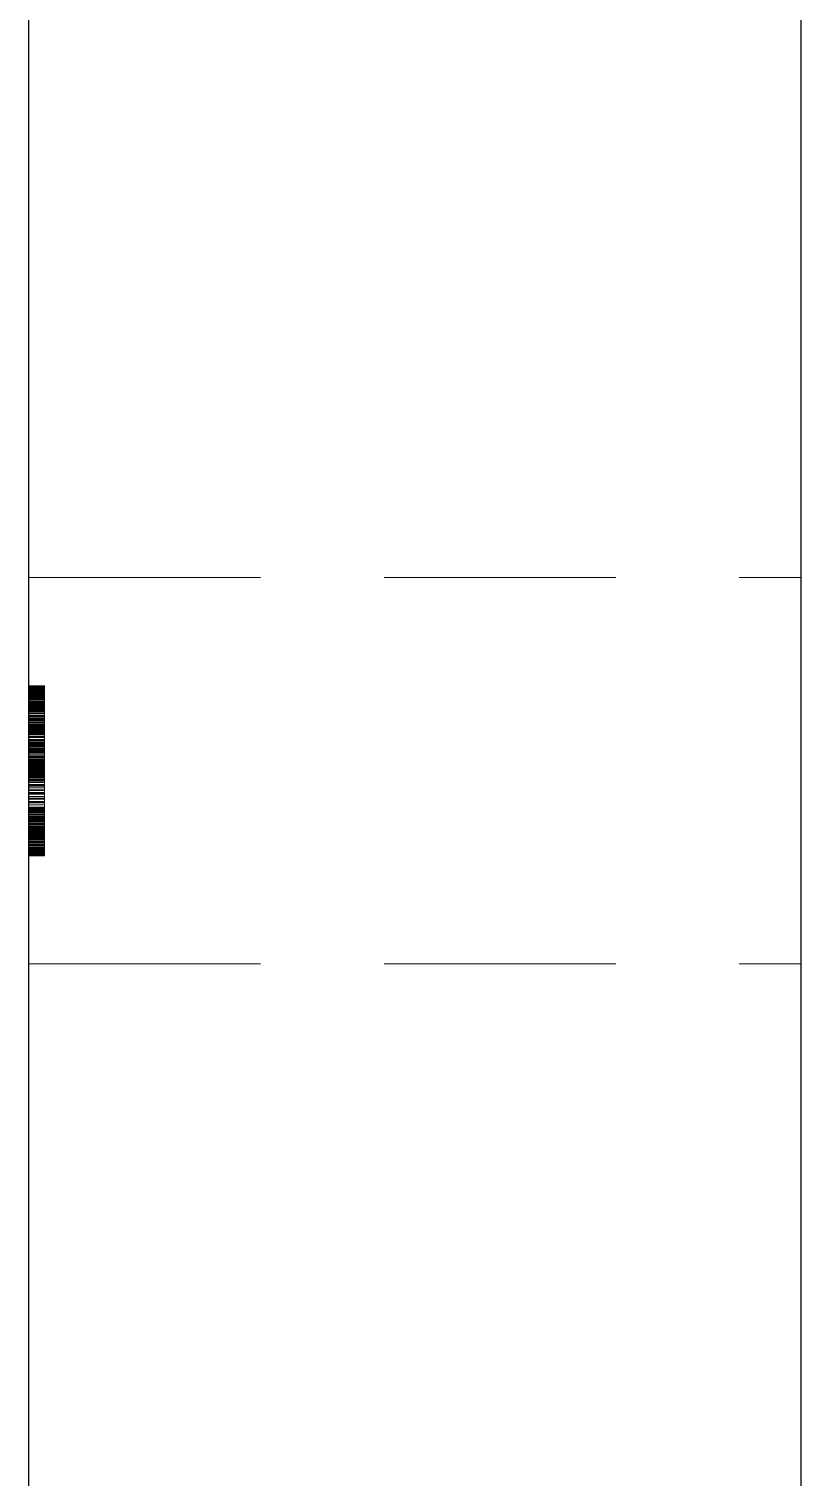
# Paper-space layout '01_三视图' of a CAD drawing. Header units: millimetres. Extents: x 8 to 451, y 8 to 289.
# Drawn here: x 53.92 to 58.93, y 185.14 to 194.51 of the extents above; entities that cross this region are included whole.
import ezdxf

# ---------------------------------------------------------------- set-up
doc = ezdxf.new("R2010")
doc.units = ezdxf.units.MM
doc.linetypes.add('WP_HIDDEN', pattern=[2.3, 1.5, -0.8])
doc.layers.add('HIDDEN', color=7, linetype='WP_HIDDEN', lineweight=13)
doc.layers.add('VISIBLE', color=7, linetype='CONTINUOUS', lineweight=25)

psp = doc.layouts.new('01_三视图')

# ---------------------------------------------------------------- linework, layer by layer
at = {"layer": 'HIDDEN'}
for points in [[(53.925, 188.4627), (53.925, 188.494), (53.925, 188.5865), (53.925, 188.7354), (53.925, 188.9333), (53.925, 189.1703), (53.925, 189.4345), (53.925, 189.7127), (53.925, 189.9908), (53.925, 190.255), (53.925, 190.4921), (53.925, 190.69), (53.925, 190.8389), (53.925, 190.9313), (53.925, 190.9627)], [(53.925, 190.9627), (58.925, 190.9627)], [(58.925, 188.4627), (58.925, 188.494), (58.925, 188.5865), (58.925, 188.7354), (58.925, 188.9333), (58.925, 189.1703), (58.925, 189.4345), (58.925, 189.7127), (58.925, 189.9908), (58.925, 190.255), (58.925, 190.4921), (58.925, 190.69), (58.925, 190.8389), (58.925, 190.9313), (58.925, 190.9627)], [(53.925, 190.2627), (53.925, 190.2624)], [(53.925, 190.2624), (53.925, 190.2627)], [(53.925, 189.1811), (53.925, 190.2627)], [(53.925, 190.2627), (53.925, 190.2452)], [(53.925, 190.2627), (54.025, 190.2627)], [(53.925, 190.2624), (53.925, 190.2614)], [(53.925, 190.2613), (53.925, 190.2624)], [(53.925, 190.2624), (54.025, 190.2624)], [(53.925, 190.2624), (54.025, 190.2624)], [(53.925, 190.2614), (53.925, 190.2599)], [(53.925, 190.2614), (54.025, 190.2614)], [(53.925, 190.2597), (53.925, 190.2613)], [(53.925, 190.2613), (54.025, 190.2613)], [(53.925, 190.2599), (53.925, 190.2577)], [(53.925, 190.2599), (54.025, 190.2599)], [(53.925, 190.2573), (53.925, 190.2597)], [(53.925, 190.2597), (54.025, 190.2597)], [(53.925, 190.2583), (53.925, 189.1811)], [(53.925, 189.4125), (53.925, 190.2583)], [(53.925, 190.2583), (54.025, 190.2583)], [(53.925, 190.2577), (53.925, 190.2549)], [(53.925, 190.2577), (54.025, 190.2577)], [(53.925, 190.2543), (53.925, 190.2573)], [(53.925, 190.2573), (54.025, 190.2573)], [(53.925, 190.2549), (53.925, 190.2515)], [(53.925, 190.2549), (54.025, 190.2549)], [(53.925, 190.2506), (53.925, 190.2543)], [(53.925, 190.2543), (54.025, 190.2543)], [(53.925, 190.2515), (53.925, 190.2474)], [(53.925, 190.2515), (54.025, 190.2515)], [(53.925, 190.2462), (53.925, 190.2506)], [(53.925, 190.2506), (54.025, 190.2506)], [(53.925, 190.2474), (53.925, 190.2428)], [(53.925, 190.2474), (54.025, 190.2474)], [(53.925, 190.2412), (53.925, 190.2462)], [(53.925, 190.2462), (54.025, 190.2462)], [(53.925, 190.2452), (53.925, 190.2275)], [(53.925, 190.2452), (54.025, 190.2452)], [(53.925, 190.2436), (53.925, 189.6903)], [(53.925, 190.1172), (53.925, 190.2436)], [(53.925, 190.2436), (54.025, 190.2436)], [(53.925, 190.2428), (53.925, 190.2375)], [(53.925, 190.2428), (54.025, 190.2428)], [(53.925, 190.2355), (53.925, 190.2412)], [(53.925, 190.2412), (54.025, 190.2412)], [(53.925, 190.2375), (53.925, 190.2315)], [(53.925, 190.2375), (54.025, 190.2375)], [(53.925, 190.2291), (53.925, 190.2355)], [(53.925, 190.2355), (54.025, 190.2355)], [(53.925, 190.2315), (53.925, 190.225)], [(53.925, 190.2315), (54.025, 190.2315)], [(53.925, 190.2221), (53.925, 190.2291)], [(53.925, 190.2291), (54.025, 190.2291)], [(53.925, 190.2275), (53.925, 190.2097)], [(53.925, 190.2275), (54.025, 190.2275)], [(53.925, 190.225), (53.925, 190.2178)], [(53.925, 190.225), (54.025, 190.225)], [(53.925, 190.2143), (53.925, 190.2221)], [(53.925, 190.2221), (54.025, 190.2221)], [(53.925, 190.2178), (53.925, 190.2101)], [(53.925, 190.2178), (54.025, 190.2178)], [(54.025, 190.2624), (54.025, 190.2627)], [(54.025, 190.2627), (54.025, 190.2624)], [(54.025, 189.1811), (54.025, 190.2627)], [(54.025, 190.2627), (54.025, 190.2452)], [(54.025, 190.2613), (54.025, 190.2624)], [(54.025, 190.2624), (54.025, 190.2614)], [(54.025, 190.2614), (54.025, 190.2599)], [(54.025, 190.2597), (54.025, 190.2613)], [(54.025, 190.2599), (54.025, 190.2577)], [(54.025, 190.2573), (54.025, 190.2597)], [(54.025, 190.2583), (54.025, 189.1811)], [(54.025, 189.4125), (54.025, 190.2583)], [(54.025, 190.2577), (54.025, 190.2549)], [(54.025, 190.2543), (54.025, 190.2573)], [(54.025, 190.2549), (54.025, 190.2515)], [(54.025, 190.2506), (54.025, 190.2543)], [(54.025, 190.2515), (54.025, 190.2474)], [(54.025, 190.2462), (54.025, 190.2506)], [(54.025, 190.2474), (54.025, 190.2428)], [(54.025, 190.2412), (54.025, 190.2462)], [(54.025, 190.2452), (54.025, 190.2275)], [(54.025, 190.2436), (54.025, 189.6903)], [(54.025, 190.1172), (54.025, 190.2436)], [(54.025, 190.2428), (54.025, 190.2375)], [(54.025, 190.2355), (54.025, 190.2412)], [(54.025, 190.2375), (54.025, 190.2315)], [(54.025, 190.2291), (54.025, 190.2355)], [(54.025, 190.2315), (54.025, 190.225)], [(54.025, 190.2221), (54.025, 190.2291)], [(54.025, 190.2275), (54.025, 190.2097)], [(54.025, 190.225), (54.025, 190.2178)], [(54.025, 190.2143), (54.025, 190.2221)], [(54.025, 190.2178), (54.025, 190.2101)], [(53.925, 190.2059), (53.925, 190.2143)], [(53.925, 190.2143), (54.025, 190.2143)], [(53.925, 190.2101), (53.925, 190.2016)], [(53.925, 190.2101), (54.025, 190.2101)], [(53.925, 190.2097), (53.925, 190.1918)], [(53.925, 190.2097), (54.025, 190.2097)], [(53.925, 190.1969), (53.925, 190.2059)], [(53.925, 190.2059), (54.025, 190.2059)], [(53.925, 190.2016), (53.925, 190.1926)], [(53.925, 190.2016), (54.025, 190.2016)], [(53.925, 190.1871), (53.925, 190.1969)], [(53.925, 190.1969), (54.025, 190.1969)], [(53.925, 190.1926), (53.925, 190.183)], [(53.925, 190.1926), (54.025, 190.1926)], [(53.925, 190.1918), (53.925, 190.1737)], [(53.925, 190.1918), (54.025, 190.1918)], [(53.925, 190.1767), (53.925, 190.1871)], [(53.925, 190.1871), (54.025, 190.1871)], [(53.925, 190.183), (53.925, 190.1727)], [(53.925, 190.183), (54.025, 190.183)], [(53.925, 190.1658), (53.925, 190.1767)], [(53.925, 190.1767), (54.025, 190.1767)], [(53.925, 190.1737), (53.925, 190.1555)], [(53.925, 190.1737), (54.025, 190.1737)], [(53.925, 190.1727), (53.925, 190.1619)], [(53.925, 190.1727), (54.025, 190.1727)], [(53.925, 190.1546), (53.925, 190.1658)], [(53.925, 190.1658), (54.025, 190.1658)], [(53.925, 190.1619), (53.925, 190.1505)], [(53.925, 190.1619), (54.025, 190.1619)], [(53.925, 190.1555), (53.925, 190.1372)], [(53.925, 190.1555), (54.025, 190.1555)], [(53.925, 190.143), (53.925, 190.1546)], [(53.925, 190.1546), (54.025, 190.1546)], [(53.925, 190.1532), (53.925, 190.1524)], [(53.925, 190.1523), (53.925, 190.1532)], [(53.925, 190.1532), (54.025, 190.1532)], [(53.925, 190.1524), (53.925, 190.1498)], [(53.925, 190.1524), (54.025, 190.1524)], [(53.925, 190.1496), (53.925, 190.1523)], [(53.925, 190.1523), (54.025, 190.1523)], [(53.925, 190.1505), (53.925, 190.1386)], [(53.925, 190.1505), (54.025, 190.1505)], [(53.925, 190.1498), (53.925, 190.1456)], [(53.925, 190.1498), (54.025, 190.1498)], [(53.925, 190.1451), (53.925, 190.1496)], [(53.925, 190.1496), (54.025, 190.1496)], [(53.925, 190.1456), (53.925, 190.1397)], [(53.925, 190.1456), (54.025, 190.1456)], [(53.925, 190.1389), (53.925, 190.1451)], [(53.925, 190.1451), (54.025, 190.1451)], [(53.925, 190.1312), (53.925, 190.143)], [(53.925, 190.143), (54.025, 190.143)], [(53.925, 190.1397), (53.925, 190.1321)], [(53.925, 190.1397), (54.025, 190.1397)], [(53.925, 190.1308), (53.925, 190.1389)], [(53.925, 190.1389), (54.025, 190.1389)], [(53.925, 190.1386), (53.925, 190.1261)], [(53.925, 190.1386), (54.025, 190.1386)], [(53.925, 190.1372), (53.925, 190.1187)], [(53.925, 190.1372), (54.025, 190.1372)], [(53.925, 190.1321), (53.925, 190.1228)], [(53.925, 190.1321), (54.025, 190.1321)], [(53.925, 190.119), (53.925, 190.1312)], [(53.925, 190.1312), (54.025, 190.1312)], [(53.925, 190.121), (53.925, 190.1308)], [(53.925, 190.1308), (54.025, 190.1308)], [(53.925, 190.1261), (53.925, 190.113)], [(53.925, 190.1261), (54.025, 190.1261)], [(53.925, 190.1228), (53.925, 190.1119)], [(53.925, 190.1228), (54.025, 190.1228)], [(54.025, 190.2059), (54.025, 190.2143)], [(54.025, 190.2101), (54.025, 190.2016)], [(54.025, 190.2097), (54.025, 190.1918)], [(54.025, 190.1969), (54.025, 190.2059)], [(54.025, 190.2016), (54.025, 190.1926)], [(54.025, 190.1871), (54.025, 190.1969)], [(54.025, 190.1926), (54.025, 190.183)], [(54.025, 190.1918), (54.025, 190.1737)], [(54.025, 190.1767), (54.025, 190.1871)], [(54.025, 190.183), (54.025, 190.1727)], [(54.025, 190.1658), (54.025, 190.1767)], [(54.025, 190.1737), (54.025, 190.1555)], [(54.025, 190.1727), (54.025, 190.1619)], [(54.025, 190.1546), (54.025, 190.1658)], [(54.025, 190.1619), (54.025, 190.1505)], [(54.025, 190.1555), (54.025, 190.1372)], [(54.025, 190.143), (54.025, 190.1546)], [(54.025, 190.1532), (54.025, 190.1524)], [(54.025, 190.1523), (54.025, 190.1532)], [(54.025, 190.1524), (54.025, 190.1498)], [(54.025, 190.1496), (54.025, 190.1523)], [(54.025, 190.1505), (54.025, 190.1386)], [(54.025, 190.1498), (54.025, 190.1456)], [(54.025, 190.1451), (54.025, 190.1496)], [(54.025, 190.1456), (54.025, 190.1397)], [(54.025, 190.1389), (54.025, 190.1451)], [(54.025, 190.1312), (54.025, 190.143)], [(54.025, 190.1397), (54.025, 190.1321)], [(54.025, 190.1308), (54.025, 190.1389)], [(54.025, 190.1386), (54.025, 190.1261)], [(54.025, 190.1372), (54.025, 190.1187)], [(54.025, 190.1321), (54.025, 190.1228)], [(54.025, 190.119), (54.025, 190.1312)], [(54.025, 190.121), (54.025, 190.1308)], [(54.025, 190.1261), (54.025, 190.113)], [(54.025, 190.1228), (54.025, 190.1119)], [(53.925, 190.1093), (53.925, 190.121)], [(53.925, 190.121), (54.025, 190.121)], [(53.925, 190.1065), (53.925, 190.119)], [(53.925, 190.119), (54.025, 190.119)], [(53.925, 190.1187), (53.925, 190.1005)], [(53.925, 190.1187), (54.025, 190.1187)], [(53.925, 189.8277), (53.925, 190.1172)], [(53.925, 190.1172), (54.025, 190.1172)], [(53.925, 190.113), (53.925, 190.0993)], [(53.925, 190.113), (54.025, 190.113)], [(53.925, 190.1119), (53.925, 190.0992)], [(53.925, 190.1119), (54.025, 190.1119)], [(53.925, 190.0959), (53.925, 190.1093)], [(53.925, 190.1093), (54.025, 190.1093)], [(53.925, 190.0936), (53.925, 190.1065)], [(53.925, 190.1065), (54.025, 190.1065)], [(53.925, 190.1005), (53.925, 190.0829)], [(53.925, 190.1005), (54.025, 190.1005)], [(53.925, 190.0993), (53.925, 190.0851)], [(53.925, 190.0993), (54.025, 190.0993)], [(53.925, 190.0992), (53.925, 190.0853)], [(53.925, 190.0992), (54.025, 190.0992)], [(53.925, 190.0809), (53.925, 190.0959)], [(53.925, 190.0959), (54.025, 190.0959)], [(53.925, 190.0805), (53.925, 190.0936)], [(53.925, 190.0936), (54.025, 190.0936)], [(53.925, 190.0853), (53.925, 190.0707)], [(53.925, 190.0853), (54.025, 190.0853)], [(53.925, 190.0851), (53.925, 190.0704)], [(53.925, 190.0851), (54.025, 190.0851)], [(53.925, 190.0829), (53.925, 190.0661)], [(53.925, 190.0829), (54.025, 190.0829)], [(53.925, 190.0645), (53.925, 190.0809)], [(53.925, 190.0809), (54.025, 190.0809)], [(53.925, 190.067), (53.925, 190.0805)], [(53.925, 190.0805), (54.025, 190.0805)], [(53.925, 190.0707), (53.925, 190.0552)], [(53.925, 190.0707), (54.025, 190.0707)], [(53.925, 190.0704), (53.925, 190.055)], [(53.925, 190.0704), (54.025, 190.0704)], [(53.925, 190.0532), (53.925, 190.067)], [(53.925, 190.067), (54.025, 190.067)], [(53.925, 190.0661), (53.925, 190.05)], [(53.925, 190.0661), (54.025, 190.0661)], [(53.925, 190.0467), (53.925, 190.0645)], [(53.925, 190.0645), (54.025, 190.0645)], [(53.925, 190.0552), (53.925, 190.039)], [(53.925, 190.0552), (54.025, 190.0552)], [(53.925, 190.055), (53.925, 190.0391)], [(53.925, 190.055), (54.025, 190.055)], [(53.925, 190.0391), (53.925, 190.0532)], [(53.925, 190.0532), (54.025, 190.0532)], [(53.925, 190.05), (53.925, 190.0345)], [(53.925, 190.05), (54.025, 190.05)], [(53.925, 190.0276), (53.925, 190.0467)], [(53.925, 190.0467), (54.025, 190.0467)], [(53.925, 190.0391), (53.925, 190.0227)], [(53.925, 190.0246), (53.925, 190.0391)], [(53.925, 190.0391), (54.025, 190.0391)], [(53.925, 190.0391), (54.025, 190.0391)], [(53.925, 190.039), (53.925, 190.0221)], [(53.925, 190.039), (54.025, 190.039)], [(53.925, 190.0345), (53.925, 190.0197)], [(53.925, 190.0345), (54.025, 190.0345)], [(53.925, 190.007), (53.925, 190.0276)], [(53.925, 190.0276), (53.925, 189.1811)], [(53.925, 190.0276), (54.025, 190.0276)], [(54.025, 190.1093), (54.025, 190.121)], [(54.025, 190.1065), (54.025, 190.119)], [(54.025, 190.1187), (54.025, 190.1005)], [(54.025, 189.8277), (54.025, 190.1172)], [(54.025, 190.113), (54.025, 190.0993)], [(54.025, 190.1119), (54.025, 190.0992)], [(54.025, 190.0959), (54.025, 190.1093)], [(54.025, 190.0936), (54.025, 190.1065)], [(54.025, 190.1005), (54.025, 190.0829)], [(54.025, 190.0993), (54.025, 190.0851)], [(54.025, 190.0992), (54.025, 190.0853)], [(54.025, 190.0809), (54.025, 190.0959)], [(54.025, 190.0805), (54.025, 190.0936)], [(54.025, 190.0853), (54.025, 190.0707)], [(54.025, 190.0851), (54.025, 190.0704)], [(54.025, 190.0829), (54.025, 190.0661)], [(54.025, 190.0645), (54.025, 190.0809)], [(54.025, 190.067), (54.025, 190.0805)], [(54.025, 190.0707), (54.025, 190.0552)], [(54.025, 190.0704), (54.025, 190.055)], [(54.025, 190.0532), (54.025, 190.067)], [(54.025, 190.0661), (54.025, 190.05)], [(54.025, 190.0467), (54.025, 190.0645)], [(54.025, 190.0552), (54.025, 190.039)], [(54.025, 190.055), (54.025, 190.0391)], [(54.025, 190.0391), (54.025, 190.0532)], [(54.025, 190.05), (54.025, 190.0345)], [(54.025, 190.0276), (54.025, 190.0467)], [(54.025, 190.0246), (54.025, 190.0391)], [(54.025, 190.0391), (54.025, 190.0227)], [(54.025, 190.039), (54.025, 190.0221)], [(54.025, 190.0345), (54.025, 190.0197)], [(54.025, 190.007), (54.025, 190.0276)], [(54.025, 189.1811), (54.025, 190.0276)], [(53.925, 190.0098), (53.925, 190.0246)], [(53.925, 190.0246), (54.025, 190.0246)], [(53.925, 190.0239), (53.925, 189.1811)], [(53.925, 190.0125), (53.925, 190.0239)], [(53.925, 190.0239), (54.025, 190.0239)], [(53.925, 190.0227), (53.925, 190.0056)], [(53.925, 190.0227), (54.025, 190.0227)], [(53.925, 190.0221), (53.925, 190.0043)], [(53.925, 190.0221), (54.025, 190.0221)], [(53.925, 190.0197), (53.925, 190.0057)], [(53.925, 190.0197), (54.025, 190.0197)], [(53.925, 190.0011), (53.925, 190.0125)], [(53.925, 190.0125), (54.025, 190.0125)], [(53.925, 189.9948), (53.925, 190.0098)], [(53.925, 190.0098), (54.025, 190.0098)], [(53.925, 189.9851), (53.925, 190.007)], [(53.925, 190.007), (54.025, 190.007)], [(53.925, 190.0057), (53.925, 189.9923)], [(53.925, 190.0057), (54.025, 190.0057)], [(53.925, 190.0056), (53.925, 189.988)], [(53.925, 190.0056), (54.025, 190.0056)], [(53.925, 190.0043), (53.925, 189.9858)], [(53.925, 190.0043), (54.025, 190.0043)], [(53.925, 189.9783), (53.925, 190.0011)], [(53.925, 190.0011), (54.025, 190.0011)], [(53.925, 189.9794), (53.925, 189.9948)], [(53.925, 189.9948), (54.025, 189.9948)], [(53.925, 189.9923), (53.925, 189.8644)], [(53.925, 189.9923), (54.025, 189.9923)], [(53.925, 189.988), (53.925, 189.9699)], [(53.925, 189.988), (54.025, 189.988)], [(53.925, 189.9858), (53.925, 189.9666)], [(53.925, 189.9858), (54.025, 189.9858)], [(53.925, 189.9618), (53.925, 189.9851)], [(53.925, 189.9851), (54.025, 189.9851)], [(53.925, 189.9636), (53.925, 189.9794)], [(53.925, 189.9794), (54.025, 189.9794)], [(53.925, 189.9555), (53.925, 189.9783)], [(53.925, 189.9783), (54.025, 189.9783)], [(53.925, 189.9699), (53.925, 189.9511)], [(53.925, 189.9699), (54.025, 189.9699)], [(53.925, 189.9666), (53.925, 189.9477)], [(53.925, 189.9666), (54.025, 189.9666)], [(53.925, 189.9475), (53.925, 189.9636)], [(53.925, 189.9636), (54.025, 189.9636)], [(53.925, 189.9372), (53.925, 189.9618)], [(53.925, 189.9618), (54.025, 189.9618)], [(53.925, 189.9328), (53.925, 189.9555)], [(53.925, 189.9555), (54.025, 189.9555)], [(53.925, 189.9511), (53.925, 189.9372)], [(53.925, 189.9511), (54.025, 189.9511)], [(53.925, 189.9477), (53.925, 189.9285)], [(53.925, 189.9477), (54.025, 189.9477)], [(53.925, 189.9314), (53.925, 189.9475)], [(53.925, 189.9475), (54.025, 189.9475)], [(53.925, 189.9372), (54.025, 189.9372)], [(54.025, 190.0098), (54.025, 190.0246)], [(54.025, 190.0239), (54.025, 189.1811)], [(54.025, 190.0125), (54.025, 190.0239)], [(54.025, 190.0227), (54.025, 190.0056)], [(54.025, 190.0221), (54.025, 190.0043)], [(54.025, 190.0197), (54.025, 190.0057)], [(54.025, 190.0011), (54.025, 190.0125)], [(54.025, 189.9948), (54.025, 190.0098)], [(54.025, 189.9851), (54.025, 190.007)], [(54.025, 190.0057), (54.025, 189.9923)], [(54.025, 190.0056), (54.025, 189.988)], [(54.025, 190.0043), (54.025, 189.9858)], [(54.025, 189.9783), (54.025, 190.0011)], [(54.025, 189.9794), (54.025, 189.9948)], [(54.025, 189.9923), (54.025, 189.8644)], [(54.025, 189.988), (54.025, 189.9699)], [(54.025, 189.9858), (54.025, 189.9666)], [(54.025, 189.9618), (54.025, 189.9851)], [(54.025, 189.9636), (54.025, 189.9794)], [(54.025, 189.9555), (54.025, 189.9783)], [(54.025, 189.9699), (54.025, 189.9511)], [(54.025, 189.9666), (54.025, 189.9477)], [(54.025, 189.9475), (54.025, 189.9636)], [(54.025, 189.9372), (54.025, 189.9618)], [(54.025, 189.9328), (54.025, 189.9555)], [(54.025, 189.9511), (54.025, 189.9372)], [(54.025, 189.9477), (54.025, 189.9285)], [(54.025, 189.9314), (54.025, 189.9475)], [(53.925, 189.9114), (53.925, 189.9328)], [(53.925, 189.9328), (54.025, 189.9328)], [(53.925, 189.9154), (53.925, 189.9314)], [(53.925, 189.9314), (54.025, 189.9314)], [(53.925, 189.9285), (53.925, 189.9091)], [(53.925, 189.9285), (54.025, 189.9285)], [(53.925, 189.8995), (53.925, 189.9154)], [(53.925, 189.9154), (54.025, 189.9154)], [(53.925, 189.8929), (53.925, 189.9114)], [(53.925, 189.9114), (54.025, 189.9114)], [(53.925, 189.9091), (53.925, 189.8893)], [(53.925, 189.9091), (54.025, 189.9091)], [(53.925, 189.8837), (53.925, 189.8995)], [(53.925, 189.8995), (54.025, 189.8995)], [(53.925, 189.8953), (53.925, 189.8942)], [(53.925, 189.8949), (53.925, 189.8953)], [(53.925, 189.8953), (54.025, 189.8953)], [(53.925, 189.8938), (53.925, 189.8949)], [(53.925, 189.8949), (54.025, 189.8949)], [(53.925, 189.8942), (53.925, 189.8911)], [(53.925, 189.8942), (54.025, 189.8942)], [(53.925, 189.8919), (53.925, 189.8938)], [(53.925, 189.8938), (54.025, 189.8938)], [(53.925, 189.8772), (53.925, 189.8929)], [(53.925, 189.8929), (54.025, 189.8929)], [(53.925, 189.8892), (53.925, 189.8919)], [(53.925, 189.8919), (54.025, 189.8919)], [(53.925, 189.8911), (53.925, 189.8858)], [(53.925, 189.8911), (54.025, 189.8911)], [(53.925, 189.8893), (53.925, 189.8693)], [(53.925, 189.8893), (54.025, 189.8893)], [(53.925, 189.8857), (53.925, 189.8892)], [(53.925, 189.8892), (54.025, 189.8892)], [(53.925, 189.8858), (53.925, 189.8784)], [(53.925, 189.8858), (54.025, 189.8858)], [(53.925, 189.8815), (53.925, 189.8857)], [(53.925, 189.8857), (54.025, 189.8857)], [(53.925, 189.8679), (53.925, 189.8837)], [(53.925, 189.8837), (54.025, 189.8837)], [(53.925, 189.8766), (53.925, 189.8815)], [(53.925, 189.8815), (54.025, 189.8815)], [(53.925, 189.8784), (53.925, 189.8689)], [(53.925, 189.8784), (54.025, 189.8784)], [(53.925, 189.8644), (53.925, 189.8772)], [(53.925, 189.8772), (54.025, 189.8772)], [(53.925, 189.8709), (53.925, 189.8766)], [(53.925, 189.8766), (54.025, 189.8766)], [(53.925, 189.8644), (53.925, 189.8709)], [(53.925, 189.8709), (54.025, 189.8709)], [(53.925, 189.8693), (53.925, 189.849)], [(53.925, 189.8693), (54.025, 189.8693)], [(53.925, 189.8689), (53.925, 189.8573)], [(53.925, 189.8689), (54.025, 189.8689)], [(53.925, 189.8522), (53.925, 189.8679)], [(53.925, 189.8679), (54.025, 189.8679)], [(53.925, 189.8571), (53.925, 189.8644)], [(53.925, 189.8644), (54.025, 189.8644)], [(53.925, 189.8644), (54.025, 189.8644)], [(53.925, 189.8573), (53.925, 189.8435)], [(53.925, 189.8573), (54.025, 189.8573)], [(53.925, 189.8491), (53.925, 189.8571)], [(53.925, 189.8571), (54.025, 189.8571)], [(53.925, 189.8365), (53.925, 189.8522)], [(53.925, 189.8522), (54.025, 189.8522)], [(53.925, 189.8403), (53.925, 189.8491)], [(53.925, 189.8491), (54.025, 189.8491)], [(53.925, 189.849), (53.925, 189.8284)], [(53.925, 189.849), (54.025, 189.849)], [(53.925, 189.8435), (53.925, 189.8277)], [(53.925, 189.8435), (54.025, 189.8435)], [(53.925, 189.8308), (53.925, 189.8403)], [(53.925, 189.8403), (54.025, 189.8403)], [(54.025, 189.9114), (54.025, 189.9328)], [(54.025, 189.9154), (54.025, 189.9314)], [(54.025, 189.9285), (54.025, 189.9091)], [(54.025, 189.8995), (54.025, 189.9154)], [(54.025, 189.8929), (54.025, 189.9114)], [(54.025, 189.9091), (54.025, 189.8893)], [(54.025, 189.8837), (54.025, 189.8995)], [(54.025, 189.8953), (54.025, 189.8942)], [(54.025, 189.8949), (54.025, 189.8953)], [(54.025, 189.8938), (54.025, 189.8949)], [(54.025, 189.8942), (54.025, 189.8911)], [(54.025, 189.8919), (54.025, 189.8938)], [(54.025, 189.8772), (54.025, 189.8929)], [(54.025, 189.8892), (54.025, 189.8919)], [(54.025, 189.8911), (54.025, 189.8858)], [(54.025, 189.8893), (54.025, 189.8693)], [(54.025, 189.8857), (54.025, 189.8892)], [(54.025, 189.8858), (54.025, 189.8784)], [(54.025, 189.8815), (54.025, 189.8857)], [(54.025, 189.8679), (54.025, 189.8837)], [(54.025, 189.8766), (54.025, 189.8815)], [(54.025, 189.8784), (54.025, 189.8689)], [(54.025, 189.8644), (54.025, 189.8772)], [(54.025, 189.8709), (54.025, 189.8766)], [(54.025, 189.8644), (54.025, 189.8709)], [(54.025, 189.8693), (54.025, 189.849)], [(54.025, 189.8689), (54.025, 189.8573)], [(54.025, 189.8522), (54.025, 189.8679)], [(54.025, 189.8571), (54.025, 189.8644)], [(54.025, 189.8573), (54.025, 189.8435)], [(54.025, 189.8491), (54.025, 189.8571)], [(54.025, 189.8365), (54.025, 189.8522)], [(54.025, 189.8403), (54.025, 189.8491)], [(54.025, 189.849), (54.025, 189.8284)], [(54.025, 189.8435), (54.025, 189.8277)], [(54.025, 189.8308), (54.025, 189.8403)], [(53.925, 189.8208), (53.925, 189.8365)], [(53.925, 189.8365), (54.025, 189.8365)], [(53.925, 189.8205), (53.925, 189.8308)], [(53.925, 189.8308), (54.025, 189.8308)], [(53.925, 189.8284), (53.925, 189.8075)], [(53.925, 189.8284), (54.025, 189.8284)], [(53.925, 189.8277), (54.025, 189.8277)], [(53.925, 189.8049), (53.925, 189.8208)], [(53.925, 189.8208), (54.025, 189.8208)], [(53.925, 189.8094), (53.925, 189.8205)], [(53.925, 189.8205), (54.025, 189.8205)], [(53.925, 189.7976), (53.925, 189.8094)], [(53.925, 189.8094), (54.025, 189.8094)], [(53.925, 189.8075), (53.925, 189.7855)], [(53.925, 189.8075), (54.025, 189.8075)], [(53.925, 189.7887), (53.925, 189.8049)], [(53.925, 189.8049), (54.025, 189.8049)], [(53.925, 189.7851), (53.925, 189.7976)], [(53.925, 189.7976), (54.025, 189.7976)], [(53.925, 189.7724), (53.925, 189.7887)], [(53.925, 189.7887), (54.025, 189.7887)], [(53.925, 189.7855), (53.925, 189.7617)], [(53.925, 189.7855), (54.025, 189.7855)], [(53.925, 189.7723), (53.925, 189.7851)], [(53.925, 189.7851), (54.025, 189.7851)], [(53.925, 189.7785), (53.925, 189.7774)], [(53.925, 189.778), (53.925, 189.7785)], [(53.925, 189.7785), (54.025, 189.7785)], [(53.925, 189.7766), (53.925, 189.778)], [(53.925, 189.778), (54.025, 189.778)], [(53.925, 189.7774), (53.925, 189.7744)], [(53.925, 189.7774), (54.025, 189.7774)], [(53.925, 189.7744), (53.925, 189.7766)], [(53.925, 189.7766), (54.025, 189.7766)], [(53.925, 189.7744), (53.925, 189.7693)], [(53.925, 189.7712), (53.925, 189.7744)], [(53.925, 189.7744), (54.025, 189.7744)], [(53.925, 189.7744), (54.025, 189.7744)], [(53.925, 189.7558), (53.925, 189.7724)], [(53.925, 189.7724), (54.025, 189.7724)], [(53.925, 189.7589), (53.925, 189.7723)], [(53.925, 189.7723), (54.025, 189.7723)], [(53.925, 189.7671), (53.925, 189.7712)], [(53.925, 189.7712), (54.025, 189.7712)], [(53.925, 189.7693), (53.925, 189.7621)], [(53.925, 189.7693), (54.025, 189.7693)], [(53.925, 189.7621), (53.925, 189.7671)], [(53.925, 189.7671), (54.025, 189.7671)], [(53.925, 189.7621), (53.925, 189.7529)], [(53.925, 189.7562), (53.925, 189.7621)], [(53.925, 189.7621), (54.025, 189.7621)], [(53.925, 189.7621), (54.025, 189.7621)], [(53.925, 189.7617), (53.925, 189.736)], [(53.925, 189.7617), (54.025, 189.7617)], [(53.925, 189.7452), (53.925, 189.7589)], [(53.925, 189.7589), (54.025, 189.7589)], [(53.925, 189.7494), (53.925, 189.7562)], [(53.925, 189.7562), (54.025, 189.7562)], [(53.925, 189.7391), (53.925, 189.7558)], [(53.925, 189.7558), (54.025, 189.7558)], [(53.925, 189.7529), (53.925, 189.7417)], [(53.925, 189.7529), (54.025, 189.7529)], [(53.925, 189.7419), (53.925, 189.7494)], [(53.925, 189.7494), (54.025, 189.7494)], [(54.025, 189.8208), (54.025, 189.8365)], [(54.025, 189.8205), (54.025, 189.8308)], [(54.025, 189.8284), (54.025, 189.8075)], [(54.025, 189.8049), (54.025, 189.8208)], [(54.025, 189.8094), (54.025, 189.8205)], [(54.025, 189.7976), (54.025, 189.8094)], [(54.025, 189.8075), (54.025, 189.7855)], [(54.025, 189.7887), (54.025, 189.8049)], [(54.025, 189.7851), (54.025, 189.7976)], [(54.025, 189.7724), (54.025, 189.7887)], [(54.025, 189.7855), (54.025, 189.7617)], [(54.025, 189.7723), (54.025, 189.7851)], [(54.025, 189.7785), (54.025, 189.7774)], [(54.025, 189.778), (54.025, 189.7785)], [(54.025, 189.7766), (54.025, 189.778)], [(54.025, 189.7774), (54.025, 189.7744)], [(54.025, 189.7744), (54.025, 189.7766)], [(54.025, 189.7744), (54.025, 189.7693)], [(54.025, 189.7712), (54.025, 189.7744)], [(54.025, 189.7558), (54.025, 189.7724)], [(54.025, 189.7589), (54.025, 189.7723)], [(54.025, 189.7671), (54.025, 189.7712)], [(54.025, 189.7693), (54.025, 189.7621)], [(54.025, 189.7621), (54.025, 189.7671)], [(54.025, 189.7621), (54.025, 189.7529)], [(54.025, 189.7562), (54.025, 189.7621)], [(54.025, 189.7617), (54.025, 189.736)], [(54.025, 189.7452), (54.025, 189.7589)], [(54.025, 189.7494), (54.025, 189.7562)], [(54.025, 189.7391), (54.025, 189.7558)], [(54.025, 189.7529), (54.025, 189.7417)], [(54.025, 189.7419), (54.025, 189.7494)], [(53.925, 189.731), (53.925, 189.7452)], [(53.925, 189.7452), (54.025, 189.7452)], [(53.925, 189.7338), (53.925, 189.7419)], [(53.925, 189.7419), (54.025, 189.7419)], [(53.925, 189.7417), (53.925, 189.7284)], [(53.925, 189.7417), (54.025, 189.7417)], [(53.925, 189.7221), (53.925, 189.7391)], [(53.925, 189.7391), (54.025, 189.7391)], [(53.925, 189.736), (53.925, 189.7084)], [(53.925, 189.736), (54.025, 189.736)], [(53.925, 189.7252), (53.925, 189.7338)], [(53.925, 189.7338), (54.025, 189.7338)], [(53.925, 189.7164), (53.925, 189.731)], [(53.925, 189.731), (54.025, 189.731)], [(53.925, 189.7284), (53.925, 189.7131)], [(53.925, 189.7284), (54.025, 189.7284)], [(53.925, 189.7161), (53.925, 189.7252)], [(53.925, 189.7252), (54.025, 189.7252)], [(53.925, 189.705), (53.925, 189.7221)], [(53.925, 189.7221), (54.025, 189.7221)], [(53.925, 189.7014), (53.925, 189.7164)], [(53.925, 189.7164), (54.025, 189.7164)], [(53.925, 189.7064), (53.925, 189.7161)], [(53.925, 189.7161), (54.025, 189.7161)], [(53.925, 189.7131), (53.925, 189.7047)], [(53.925, 189.7131), (54.025, 189.7131)], [(53.925, 189.7084), (53.925, 189.6789)], [(53.925, 189.7084), (54.025, 189.7084)], [(53.925, 189.6962), (53.925, 189.7064)], [(53.925, 189.7064), (54.025, 189.7064)], [(53.925, 189.6869), (53.925, 189.705)], [(53.925, 189.705), (54.025, 189.705)], [(53.925, 189.7047), (53.925, 189.696)], [(53.925, 189.7047), (54.025, 189.7047)], [(53.925, 189.6859), (53.925, 189.7014)], [(53.925, 189.7014), (54.025, 189.7014)], [(53.925, 189.6854), (53.925, 189.6962)], [(53.925, 189.6962), (54.025, 189.6962)], [(53.925, 189.696), (53.925, 189.6869)], [(53.925, 189.696), (54.025, 189.696)], [(53.925, 189.6903), (53.925, 189.6741)], [(53.925, 189.6903), (54.025, 189.6903)], [(53.925, 189.6869), (53.925, 189.6774)], [(53.925, 189.6672), (53.925, 189.6869)], [(53.925, 189.6869), (54.025, 189.6869)], [(53.925, 189.6869), (54.025, 189.6869)], [(53.925, 189.6699), (53.925, 189.6859)], [(53.925, 189.6859), (54.025, 189.6859)], [(53.925, 189.6741), (53.925, 189.6854)], [(53.925, 189.6854), (54.025, 189.6854)], [(53.925, 189.6789), (53.925, 189.6476)], [(53.925, 189.6789), (54.025, 189.6789)], [(53.925, 189.6774), (53.925, 189.6675)], [(53.925, 189.6774), (54.025, 189.6774)], [(53.925, 189.6741), (54.025, 189.6741)], [(53.925, 189.6536), (53.925, 189.6699)], [(53.925, 189.6699), (54.025, 189.6699)], [(53.925, 189.6675), (53.925, 189.6573)], [(53.925, 189.6675), (54.025, 189.6675)], [(53.925, 189.6459), (53.925, 189.6672)], [(53.925, 189.6672), (54.025, 189.6672)], [(53.925, 189.6573), (53.925, 189.6467)], [(53.925, 189.6573), (54.025, 189.6573)], [(53.925, 189.6368), (53.925, 189.6536)], [(53.925, 189.6536), (54.025, 189.6536)], [(54.025, 189.731), (54.025, 189.7452)], [(54.025, 189.7338), (54.025, 189.7419)], [(54.025, 189.7417), (54.025, 189.7284)], [(54.025, 189.7221), (54.025, 189.7391)], [(54.025, 189.736), (54.025, 189.7084)], [(54.025, 189.7252), (54.025, 189.7338)], [(54.025, 189.7164), (54.025, 189.731)], [(54.025, 189.7284), (54.025, 189.7131)], [(54.025, 189.7161), (54.025, 189.7252)], [(54.025, 189.705), (54.025, 189.7221)], [(54.025, 189.7014), (54.025, 189.7164)], [(54.025, 189.7064), (54.025, 189.7161)], [(54.025, 189.7131), (54.025, 189.7047)], [(54.025, 189.7084), (54.025, 189.6789)], [(54.025, 189.6962), (54.025, 189.7064)], [(54.025, 189.6869), (54.025, 189.705)], [(54.025, 189.7047), (54.025, 189.696)], [(54.025, 189.6859), (54.025, 189.7014)], [(54.025, 189.6854), (54.025, 189.6962)], [(54.025, 189.696), (54.025, 189.6869)], [(54.025, 189.6903), (54.025, 189.6741)], [(54.025, 189.6869), (54.025, 189.6774)], [(54.025, 189.6672), (54.025, 189.6869)], [(54.025, 189.6699), (54.025, 189.6859)], [(54.025, 189.6741), (54.025, 189.6854)], [(54.025, 189.6789), (54.025, 189.6476)], [(54.025, 189.6774), (54.025, 189.6675)], [(54.025, 189.6536), (54.025, 189.6699)], [(54.025, 189.6675), (54.025, 189.6573)], [(54.025, 189.6459), (54.025, 189.6672)], [(54.025, 189.6573), (54.025, 189.6467)], [(54.025, 189.6368), (54.025, 189.6536)], [(53.925, 189.6476), (53.925, 189.6144)], [(53.925, 189.6476), (54.025, 189.6476)], [(53.925, 189.6467), (53.925, 189.6357)], [(53.925, 189.6467), (54.025, 189.6467)], [(53.925, 189.623), (53.925, 189.6459)], [(53.925, 189.6459), (54.025, 189.6459)], [(53.925, 189.6196), (53.925, 189.6368)], [(53.925, 189.6368), (54.025, 189.6368)], [(53.925, 189.6357), (53.925, 189.6127)], [(53.925, 189.6357), (54.025, 189.6357)], [(53.925, 189.5724), (53.925, 189.623)], [(53.925, 189.623), (54.025, 189.623)], [(53.925, 189.6019), (53.925, 189.6196)], [(53.925, 189.6196), (54.025, 189.6196)], [(53.925, 189.6144), (53.925, 189.5793)], [(53.925, 189.6144), (54.025, 189.6144)], [(53.925, 189.6127), (53.925, 189.5881)], [(53.925, 189.6127), (54.025, 189.6127)], [(53.925, 189.5838), (53.925, 189.6019)], [(53.925, 189.6019), (54.025, 189.6019)], [(53.925, 189.5881), (53.925, 189.562)], [(53.925, 189.5881), (54.025, 189.5881)], [(53.925, 189.5652), (53.925, 189.5838)], [(53.925, 189.5838), (54.025, 189.5838)], [(53.925, 189.5793), (53.925, 189.5344)], [(53.925, 189.5154), (53.925, 189.5724)], [(53.925, 189.5724), (54.025, 189.5724)], [(53.925, 189.5463), (53.925, 189.5652)], [(53.925, 189.5652), (54.025, 189.5652)], [(53.925, 189.562), (53.925, 189.5345)], [(53.925, 189.562), (54.025, 189.562)], [(54.025, 189.6476), (54.025, 189.6144)], [(54.025, 189.6467), (54.025, 189.6357)], [(54.025, 189.623), (54.025, 189.6459)], [(54.025, 189.6196), (54.025, 189.6368)], [(54.025, 189.6357), (54.025, 189.6127)], [(54.025, 189.5724), (54.025, 189.623)], [(54.025, 189.6019), (54.025, 189.6196)], [(54.025, 189.6144), (54.025, 189.5793)], [(54.025, 189.6127), (54.025, 189.5881)], [(54.025, 189.5838), (54.025, 189.6019)], [(54.025, 189.5881), (54.025, 189.562)], [(54.025, 189.5652), (54.025, 189.5838)], [(54.025, 189.5793), (54.025, 189.5344)], [(54.025, 189.5154), (54.025, 189.5724)], [(54.025, 189.5463), (54.025, 189.5652)], [(54.025, 189.562), (54.025, 189.5345)], [(53.925, 189.5281), (53.925, 189.5463)], [(53.925, 189.5463), (54.025, 189.5463)], [(53.925, 189.5345), (53.925, 189.5055)], [(53.925, 189.5345), (54.025, 189.5345)], [(53.925, 189.5344), (53.925, 189.513)], [(53.925, 189.5344), (54.025, 189.5344)], [(53.925, 189.5103), (53.925, 189.5281)], [(53.925, 189.5281), (54.025, 189.5281)], [(53.925, 189.4694), (53.925, 189.5154)], [(53.925, 189.513), (53.925, 189.4922)], [(53.925, 189.513), (54.025, 189.513)], [(53.925, 189.4928), (53.925, 189.5103)], [(53.925, 189.5103), (54.025, 189.5103)], [(53.925, 189.5055), (53.925, 189.4779)], [(53.925, 189.5055), (54.025, 189.5055)], [(53.925, 189.4756), (53.925, 189.4928)], [(53.925, 189.4928), (54.025, 189.4928)], [(53.925, 189.4922), (53.925, 189.4722)], [(53.925, 189.4922), (54.025, 189.4922)], [(53.925, 189.4779), (53.925, 189.4518)], [(53.925, 189.4779), (54.025, 189.4779)], [(53.925, 189.4587), (53.925, 189.4756)], [(53.925, 189.4756), (54.025, 189.4756)], [(53.925, 189.475), (53.925, 189.4632)], [(53.925, 189.4504), (53.925, 189.475)], [(53.925, 189.475), (54.025, 189.475)], [(53.925, 189.4722), (53.925, 189.4528)], [(53.925, 189.4722), (54.025, 189.4722)], [(53.925, 189.4315), (53.925, 189.4694)], [(53.925, 189.4694), (54.025, 189.4694)], [(54.025, 189.5281), (54.025, 189.5463)], [(54.025, 189.5345), (54.025, 189.5055)], [(54.025, 189.5344), (54.025, 189.513)], [(54.025, 189.5103), (54.025, 189.5281)], [(54.025, 189.4694), (54.025, 189.5154)], [(54.025, 189.513), (54.025, 189.4922)], [(54.025, 189.4928), (54.025, 189.5103)], [(54.025, 189.5055), (54.025, 189.4779)], [(54.025, 189.4756), (54.025, 189.4928)], [(54.025, 189.4922), (54.025, 189.4722)], [(54.025, 189.4779), (54.025, 189.4518)], [(54.025, 189.4587), (54.025, 189.4756)], [(54.025, 189.475), (54.025, 189.4632)], [(54.025, 189.4504), (54.025, 189.475)], [(54.025, 189.4722), (54.025, 189.4528)], [(54.025, 189.4315), (54.025, 189.4694)], [(53.925, 189.4632), (53.925, 189.4464)], [(53.925, 189.4632), (54.025, 189.4632)], [(53.925, 189.4422), (53.925, 189.4587)], [(53.925, 189.4587), (54.025, 189.4587)], [(53.925, 189.4528), (53.925, 189.4342)], [(53.925, 189.4528), (54.025, 189.4528)], [(53.925, 189.4518), (53.925, 189.4272)], [(53.925, 189.4518), (54.025, 189.4518)], [(53.925, 189.4274), (53.925, 189.4504)], [(53.925, 189.4504), (54.025, 189.4504)], [(53.925, 189.4464), (53.925, 189.4301)], [(53.925, 189.4464), (54.025, 189.4464)], [(53.925, 189.4259), (53.925, 189.4422)], [(53.925, 189.4422), (54.025, 189.4422)], [(53.925, 189.4342), (53.925, 189.4162)], [(53.925, 189.4342), (54.025, 189.4342)], [(53.925, 189.4017), (53.925, 189.4315)], [(53.925, 189.4315), (54.025, 189.4315)], [(53.925, 189.4301), (53.925, 189.4141)], [(53.925, 189.4301), (54.025, 189.4301)], [(53.925, 189.406), (53.925, 189.4274)], [(53.925, 189.4274), (54.025, 189.4274)], [(53.925, 189.4272), (53.925, 189.4155)], [(53.925, 189.4272), (54.025, 189.4272)], [(53.925, 189.41), (53.925, 189.4259)], [(53.925, 189.4259), (54.025, 189.4259)], [(53.925, 189.4162), (53.925, 189.3985)], [(53.925, 189.4162), (54.025, 189.4162)], [(53.925, 189.4155), (53.925, 189.4041)], [(53.925, 189.4155), (54.025, 189.4155)], [(53.925, 189.4141), (53.925, 189.3986)], [(53.925, 189.4141), (54.025, 189.4141)], [(53.925, 189.4125), (54.025, 189.4125)], [(53.925, 189.3943), (53.925, 189.41)], [(53.925, 189.41), (54.025, 189.41)], [(53.925, 189.3862), (53.925, 189.406)], [(53.925, 189.406), (54.025, 189.406)], [(53.925, 189.4041), (53.925, 189.3931)], [(53.925, 189.4041), (54.025, 189.4041)], [(53.925, 189.3798), (53.925, 189.4017)], [(53.925, 189.4017), (54.025, 189.4017)], [(53.925, 189.3986), (53.925, 189.3835)], [(53.925, 189.3986), (54.025, 189.3986)], [(53.925, 189.3985), (53.925, 189.3808)], [(53.925, 189.3985), (54.025, 189.3985)], [(53.925, 189.379), (53.925, 189.3943)], [(53.925, 189.3943), (54.025, 189.3943)], [(53.925, 189.3931), (53.925, 189.3824)], [(53.925, 189.3931), (54.025, 189.3931)], [(53.925, 189.3679), (53.925, 189.3862)], [(53.925, 189.3862), (54.025, 189.3862)], [(53.925, 189.3835), (53.925, 189.3688)], [(53.925, 189.3835), (54.025, 189.3835)], [(53.925, 189.3824), (53.925, 189.3721)], [(53.925, 189.3824), (54.025, 189.3824)], [(53.925, 189.3808), (53.925, 189.363)], [(53.925, 189.3808), (54.025, 189.3808)], [(53.925, 189.362), (53.925, 189.3798)], [(53.925, 189.3798), (54.025, 189.3798)], [(53.925, 189.364), (53.925, 189.379)], [(53.925, 189.379), (54.025, 189.379)], [(53.925, 189.3721), (53.925, 189.3622)], [(53.925, 189.3721), (54.025, 189.3721)], [(54.025, 189.4632), (54.025, 189.4464)], [(54.025, 189.4422), (54.025, 189.4587)], [(54.025, 189.4528), (54.025, 189.4342)], [(54.025, 189.4518), (54.025, 189.4272)], [(54.025, 189.4274), (54.025, 189.4504)], [(54.025, 189.4464), (54.025, 189.4301)], [(54.025, 189.4259), (54.025, 189.4422)], [(54.025, 189.4342), (54.025, 189.4162)], [(54.025, 189.4017), (54.025, 189.4315)], [(54.025, 189.4301), (54.025, 189.4141)], [(54.025, 189.406), (54.025, 189.4274)], [(54.025, 189.4272), (54.025, 189.4155)], [(54.025, 189.41), (54.025, 189.4259)], [(54.025, 189.4162), (54.025, 189.3985)], [(54.025, 189.4155), (54.025, 189.4041)], [(54.025, 189.4141), (54.025, 189.3986)], [(54.025, 189.3943), (54.025, 189.41)], [(54.025, 189.3862), (54.025, 189.406)], [(54.025, 189.4041), (54.025, 189.3931)], [(54.025, 189.3798), (54.025, 189.4017)], [(54.025, 189.3986), (54.025, 189.3835)], [(54.025, 189.3985), (54.025, 189.3808)], [(54.025, 189.379), (54.025, 189.3943)], [(54.025, 189.3931), (54.025, 189.3824)], [(54.025, 189.3679), (54.025, 189.3862)], [(54.025, 189.3835), (54.025, 189.3688)], [(54.025, 189.3824), (54.025, 189.3721)], [(54.025, 189.3808), (54.025, 189.363)], [(54.025, 189.362), (54.025, 189.3798)], [(54.025, 189.364), (54.025, 189.379)], [(54.025, 189.3721), (54.025, 189.3622)], [(53.925, 189.3688), (53.925, 189.3545)], [(53.925, 189.3688), (54.025, 189.3688)], [(53.925, 189.3512), (53.925, 189.3679)], [(53.925, 189.3679), (54.025, 189.3679)], [(53.925, 189.3492), (53.925, 189.364)], [(53.925, 189.364), (54.025, 189.364)], [(53.925, 189.363), (53.925, 189.3451)], [(53.925, 189.363), (54.025, 189.363)], [(53.925, 189.3622), (53.925, 189.3526)], [(53.925, 189.3622), (54.025, 189.3622)], [(53.925, 189.3441), (53.925, 189.362)], [(53.925, 189.362), (54.025, 189.362)], [(53.925, 189.3545), (53.925, 189.3407)], [(53.925, 189.3545), (54.025, 189.3545)], [(53.925, 189.3526), (53.925, 189.3435)], [(53.925, 189.3526), (54.025, 189.3526)], [(53.925, 189.3361), (53.925, 189.3512)], [(53.925, 189.3512), (54.025, 189.3512)], [(53.925, 189.3348), (53.925, 189.3492)], [(53.925, 189.3492), (54.025, 189.3492)], [(53.925, 189.3451), (53.925, 189.3272)], [(53.925, 189.3451), (54.025, 189.3451)], [(53.925, 189.3262), (53.925, 189.3441)], [(53.925, 189.3441), (54.025, 189.3441)], [(53.925, 189.3435), (53.925, 189.3266)], [(53.925, 189.3435), (54.025, 189.3435)], [(53.925, 189.3407), (53.925, 189.3273)], [(53.925, 189.3407), (54.025, 189.3407)], [(53.925, 189.3225), (53.925, 189.3361)], [(53.925, 189.3361), (54.025, 189.3361)], [(53.925, 189.3207), (53.925, 189.3348)], [(53.925, 189.3348), (54.025, 189.3348)], [(53.925, 189.3317), (53.925, 189.1811)], [(53.925, 189.3317), (54.025, 189.3317)], [(53.925, 189.3273), (53.925, 189.3143)], [(53.925, 189.3273), (54.025, 189.3273)], [(53.925, 189.3272), (53.925, 189.3091)], [(53.925, 189.3272), (54.025, 189.3272)], [(53.925, 189.3266), (53.925, 189.3119)], [(53.925, 189.3266), (54.025, 189.3266)], [(53.925, 189.3082), (53.925, 189.3262)], [(53.925, 189.3262), (54.025, 189.3262)], [(53.925, 189.3105), (53.925, 189.3225)], [(53.925, 189.3225), (54.025, 189.3225)], [(53.925, 189.307), (53.925, 189.3207)], [(53.925, 189.3207), (54.025, 189.3207)], [(53.925, 189.3143), (53.925, 189.3017)], [(53.925, 189.3143), (54.025, 189.3143)], [(53.925, 189.3119), (53.925, 189.2996)], [(53.925, 189.3119), (54.025, 189.3119)], [(53.925, 189.3002), (53.925, 189.3105)], [(53.925, 189.3105), (54.025, 189.3105)], [(53.925, 189.3091), (53.925, 189.2911)], [(53.925, 189.3091), (54.025, 189.3091)], [(53.925, 189.1811), (53.925, 189.3082)], [(53.925, 189.3082), (54.025, 189.3082)], [(53.925, 189.2935), (53.925, 189.307)], [(53.925, 189.307), (54.025, 189.307)], [(53.925, 189.3017), (53.925, 189.2895)], [(53.925, 189.3017), (54.025, 189.3017)], [(53.925, 189.2914), (53.925, 189.3002)], [(53.925, 189.3002), (54.025, 189.3002)], [(53.925, 189.2996), (53.925, 189.2942)], [(53.925, 189.2996), (54.025, 189.2996)], [(53.925, 189.2942), (53.925, 189.2894)], [(53.925, 189.2942), (54.025, 189.2942)], [(53.925, 189.2776), (53.925, 189.2935)], [(53.925, 189.2935), (54.025, 189.2935)], [(53.925, 189.2842), (53.925, 189.2914)], [(53.925, 189.2914), (54.025, 189.2914)], [(53.925, 189.2911), (53.925, 189.2729)], [(53.925, 189.2911), (54.025, 189.2911)], [(53.925, 189.2895), (53.925, 189.2777)], [(53.925, 189.2895), (54.025, 189.2895)], [(53.925, 189.2894), (53.925, 189.2852)], [(53.925, 189.2894), (54.025, 189.2894)], [(53.925, 189.2852), (53.925, 189.2816)], [(53.925, 189.2852), (54.025, 189.2852)], [(53.925, 189.2786), (53.925, 189.2842)], [(53.925, 189.2842), (54.025, 189.2842)], [(53.925, 189.2816), (53.925, 189.2785)], [(53.925, 189.2816), (54.025, 189.2816)], [(53.925, 189.2746), (53.925, 189.2786)], [(53.925, 189.2786), (54.025, 189.2786)], [(53.925, 189.2785), (53.925, 189.2759)], [(53.925, 189.2785), (54.025, 189.2785)], [(54.025, 189.3688), (54.025, 189.3545)], [(54.025, 189.3512), (54.025, 189.3679)], [(54.025, 189.3492), (54.025, 189.364)], [(54.025, 189.363), (54.025, 189.3451)], [(54.025, 189.3622), (54.025, 189.3526)], [(54.025, 189.3441), (54.025, 189.362)], [(54.025, 189.3545), (54.025, 189.3407)], [(54.025, 189.3526), (54.025, 189.3435)], [(54.025, 189.3361), (54.025, 189.3512)], [(54.025, 189.3348), (54.025, 189.3492)], [(54.025, 189.3451), (54.025, 189.3272)], [(54.025, 189.3262), (54.025, 189.3441)], [(54.025, 189.3435), (54.025, 189.3266)], [(54.025, 189.3407), (54.025, 189.3273)], [(54.025, 189.3225), (54.025, 189.3361)], [(54.025, 189.3207), (54.025, 189.3348)], [(54.025, 189.3317), (54.025, 189.1811)], [(54.025, 189.3273), (54.025, 189.3143)], [(54.025, 189.3272), (54.025, 189.3091)], [(54.025, 189.3266), (54.025, 189.3119)], [(54.025, 189.3082), (54.025, 189.3262)], [(54.025, 189.3105), (54.025, 189.3225)], [(54.025, 189.307), (54.025, 189.3207)], [(54.025, 189.3143), (54.025, 189.3017)], [(54.025, 189.3119), (54.025, 189.2996)], [(54.025, 189.3002), (54.025, 189.3105)], [(54.025, 189.3091), (54.025, 189.2911)], [(54.025, 189.1811), (54.025, 189.3082)], [(54.025, 189.2935), (54.025, 189.307)], [(54.025, 189.3017), (54.025, 189.2895)], [(54.025, 189.2914), (54.025, 189.3002)], [(54.025, 189.2996), (54.025, 189.2942)], [(54.025, 189.2942), (54.025, 189.2894)], [(54.025, 189.2776), (54.025, 189.2935)], [(54.025, 189.2842), (54.025, 189.2914)], [(54.025, 189.2911), (54.025, 189.2729)], [(54.025, 189.2895), (54.025, 189.2777)], [(54.025, 189.2894), (54.025, 189.2852)], [(54.025, 189.2852), (54.025, 189.2816)], [(54.025, 189.2786), (54.025, 189.2842)], [(54.025, 189.2816), (54.025, 189.2785)], [(54.025, 189.2746), (54.025, 189.2786)], [(54.025, 189.2785), (54.025, 189.2759)], [(53.925, 189.2777), (53.925, 189.2664)], [(53.925, 189.2777), (54.025, 189.2777)], [(53.925, 189.2628), (53.925, 189.2776)], [(53.925, 189.2776), (54.025, 189.2776)], [(53.925, 189.2759), (53.925, 189.2726)], [(53.925, 189.2759), (54.025, 189.2759)], [(53.925, 189.2722), (53.925, 189.2746)], [(53.925, 189.2746), (54.025, 189.2746)], [(53.925, 189.2729), (53.925, 189.2506)], [(53.925, 189.2729), (54.025, 189.2729)], [(53.925, 189.2726), (53.925, 189.2714)], [(53.925, 189.2726), (54.025, 189.2726)], [(53.925, 189.2714), (53.925, 189.2722)], [(53.925, 189.2722), (54.025, 189.2722)], [(53.925, 189.2714), (54.025, 189.2714)], [(53.925, 189.2664), (53.925, 189.2555)], [(53.925, 189.2664), (54.025, 189.2664)], [(53.925, 189.249), (53.925, 189.2628)], [(53.925, 189.2628), (54.025, 189.2628)], [(53.925, 189.2555), (53.925, 189.245)], [(53.925, 189.2555), (54.025, 189.2555)], [(53.925, 189.2506), (53.925, 189.2279)], [(53.925, 189.2506), (54.025, 189.2506)], [(53.925, 189.2363), (53.925, 189.249)], [(53.925, 189.249), (54.025, 189.249)], [(53.925, 189.245), (53.925, 189.235)], [(53.925, 189.245), (54.025, 189.245)], [(53.925, 189.2245), (53.925, 189.2363)], [(53.925, 189.2363), (54.025, 189.2363)], [(53.925, 189.235), (53.925, 189.2257)], [(53.925, 189.235), (54.025, 189.235)], [(53.925, 189.2279), (53.925, 189.2047)], [(53.925, 189.2279), (54.025, 189.2279)], [(53.925, 189.2257), (53.925, 189.217)], [(53.925, 189.2257), (54.025, 189.2257)], [(53.925, 189.2138), (53.925, 189.2245)], [(53.925, 189.2245), (54.025, 189.2245)], [(53.925, 189.217), (53.925, 189.209)], [(53.925, 189.217), (54.025, 189.217)], [(53.925, 189.2041), (53.925, 189.2138)], [(53.925, 189.2138), (54.025, 189.2138)], [(53.925, 189.209), (53.925, 189.2016)], [(53.925, 189.209), (54.025, 189.209)], [(53.925, 189.2047), (53.925, 189.1811)], [(53.925, 189.2047), (54.025, 189.2047)], [(53.925, 189.1954), (53.925, 189.2041)], [(53.925, 189.2041), (54.025, 189.2041)], [(53.925, 189.2016), (53.925, 189.1948)], [(53.925, 189.2016), (54.025, 189.2016)], [(53.925, 189.1877), (53.925, 189.1954)], [(53.925, 189.1954), (54.025, 189.1954)], [(53.925, 189.1948), (53.925, 189.1887)], [(53.925, 189.1948), (54.025, 189.1948)], [(53.925, 189.1887), (53.925, 189.1833)], [(53.925, 189.1887), (54.025, 189.1887)], [(53.925, 189.1811), (53.925, 189.1877)], [(53.925, 189.1877), (54.025, 189.1877)], [(54.025, 189.2777), (54.025, 189.2664)], [(54.025, 189.2628), (54.025, 189.2776)], [(54.025, 189.2759), (54.025, 189.2726)], [(54.025, 189.2722), (54.025, 189.2746)], [(54.025, 189.2729), (54.025, 189.2506)], [(54.025, 189.2726), (54.025, 189.2714)], [(54.025, 189.2714), (54.025, 189.2722)], [(54.025, 189.2664), (54.025, 189.2555)], [(54.025, 189.249), (54.025, 189.2628)], [(54.025, 189.2555), (54.025, 189.245)], [(54.025, 189.2506), (54.025, 189.2279)], [(54.025, 189.2363), (54.025, 189.249)], [(54.025, 189.245), (54.025, 189.235)], [(54.025, 189.2245), (54.025, 189.2363)], [(54.025, 189.235), (54.025, 189.2257)], [(54.025, 189.2279), (54.025, 189.2047)], [(54.025, 189.2257), (54.025, 189.217)], [(54.025, 189.2138), (54.025, 189.2245)], [(54.025, 189.217), (54.025, 189.209)], [(54.025, 189.2041), (54.025, 189.2138)], [(54.025, 189.209), (54.025, 189.2016)], [(54.025, 189.2047), (54.025, 189.1811)], [(54.025, 189.1954), (54.025, 189.2041)], [(54.025, 189.2016), (54.025, 189.1948)], [(54.025, 189.1877), (54.025, 189.1954)], [(54.025, 189.1948), (54.025, 189.1887)], [(54.025, 189.1887), (54.025, 189.1833)], [(54.025, 189.1811), (54.025, 189.1877)], [(53.925, 189.1833), (53.925, 189.1784)], [(53.925, 189.1833), (54.025, 189.1833)], [(53.925, 189.1755), (53.925, 189.1811)], [(53.925, 189.1811), (54.025, 189.1811)], [(53.925, 189.1811), (54.025, 189.1811)], [(53.925, 189.1784), (53.925, 189.1743)], [(53.925, 189.1784), (54.025, 189.1784)], [(53.925, 189.1709), (53.925, 189.1755)], [(53.925, 189.1755), (54.025, 189.1755)], [(53.925, 189.1743), (53.925, 189.1707)], [(53.925, 189.1743), (54.025, 189.1743)], [(53.925, 189.1673), (53.925, 189.1709)], [(53.925, 189.1709), (54.025, 189.1709)], [(53.925, 189.1707), (53.925, 189.1678)], [(53.925, 189.1707), (54.025, 189.1707)], [(53.925, 189.1678), (53.925, 189.1656)], [(53.925, 189.1678), (54.025, 189.1678)], [(53.925, 189.1647), (53.925, 189.1673)], [(53.925, 189.1673), (54.025, 189.1673)], [(53.925, 189.1656), (53.925, 189.164)], [(53.925, 189.1656), (54.025, 189.1656)], [(53.925, 189.1632), (53.925, 189.1647)], [(53.925, 189.1647), (54.025, 189.1647)], [(53.925, 189.164), (53.925, 189.163)], [(53.925, 189.164), (54.025, 189.164)], [(53.925, 189.1627), (53.925, 189.1632)], [(53.925, 189.1632), (54.025, 189.1632)], [(53.925, 189.163), (53.925, 189.1627)], [(53.925, 189.163), (54.025, 189.163)], [(53.925, 189.1627), (54.025, 189.1627)], [(54.025, 189.1833), (54.025, 189.1784)], [(54.025, 189.1755), (54.025, 189.1811)], [(54.025, 189.1784), (54.025, 189.1743)], [(54.025, 189.1709), (54.025, 189.1755)], [(54.025, 189.1743), (54.025, 189.1707)], [(54.025, 189.1673), (54.025, 189.1709)], [(54.025, 189.1707), (54.025, 189.1678)], [(54.025, 189.1678), (54.025, 189.1656)], [(54.025, 189.1647), (54.025, 189.1673)], [(54.025, 189.1656), (54.025, 189.164)], [(54.025, 189.1632), (54.025, 189.1647)], [(54.025, 189.164), (54.025, 189.163)], [(54.025, 189.1627), (54.025, 189.1632)], [(54.025, 189.163), (54.025, 189.1627)], [(53.925, 188.4627), (58.925, 188.4627)]]:
    psp.add_lwpolyline(points, dxfattribs=at)
at = {"layer": 'VISIBLE'}
for points in [[(53.925, 140.25), (53.925, 246.25)], [(58.925, 138.75), (58.925, 246.25)]]:
    psp.add_lwpolyline(points, dxfattribs=at)

doc.saveas('drawing.dxf')
